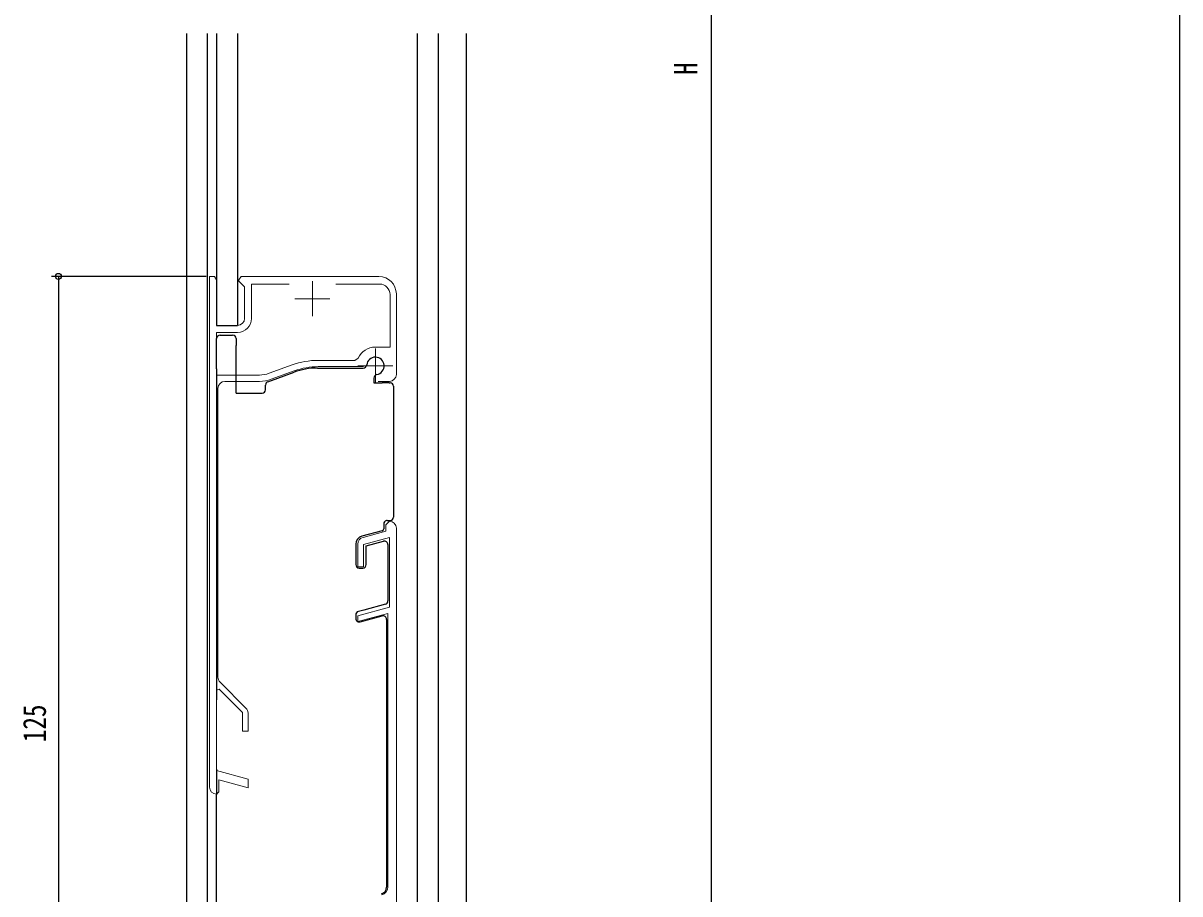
# Model space of a CAD drawing. Units: millimetres, scale not verified. Extents: x -693 to 693, y -1120 to 1122.
# Drawn here: x -524.8 to -359.5, y -603.5 to -479 of the extents above; entities that cross this region are included whole.
import ezdxf
from ezdxf.enums import TextEntityAlignment as Align

# ---------------------------------------------------------------- set-up
doc = ezdxf.new("R2010")
doc.units = ezdxf.units.MM
doc.header["$LTSCALE"] = 5
doc.layers.add('0-3_YKK_11', color=7, linetype='Continuous', lineweight=18)
for name, color, linetype in [('0-5_YKK_12', 2, 'Continuous'), ('0-6_YKK_13', 4, 'Continuous'), ('0-8_YKK_D', 6, 'Continuous'), ('0-A_YSS_K', 3, 'Continuous')]:
    doc.layers.add(name, color=color, linetype=linetype)
doc.styles.add('ＭＳ ゴシック', font='')
doc.styles.get('ＭＳ ゴシック').set_extended_font_data('MS Gothic')

msp = doc.modelspace()

# ---------------------------------------------------------------- linework, layer by layer
at = {"layer": '0-3_YKK_11'}
for p, q in [((-486.824, -516.344), (-492.187, -516.344)), ((-483.487, -515.944), (-483.487, -520.944)), ((-473.887, -516.344), (-480.151, -516.344)), ((-485.987, -518.444), (-480.987, -518.444)), ((-471.487, -529.244), (-471.487, -517.744)), ((-474.487, -525.544), (-474.487, -530.544)), ((-489.667, -529.096), (-486.382, -527.901)), ((-489.359, -529.942), (-486.075, -528.747)), ((-482.654, -528.144), (-476.187, -528.144)), ((-476.987, -528.044), (-471.987, -528.044)), ((-495.987, -530.244), (-491.069, -530.244)), ((-474.087, -530.244), (-472.487, -530.244)), ((-496.987, -572.529), (-496.987, -531.244)), ((-492.98, -576.951), (-496.694, -573.237))]:
    msp.add_line(p, q, dxfattribs=at)
for points in [[(-494.187, -522.244), (-497.187, -522.244), (-497.187, -515.744), (-497.487, -515.244), (-498.187, -515.244), (-498.187, -588.244)], [(-473.987, -515.244), (-493.687, -515.244), (-493.987, -515.744), (-493.987, -515.944), (-493.687, -516.244), (-493.187, -516.744), (-493.187, -521.244)], [(-486.824, -516.344), (-492.187, -516.344), (-492.187, -521.244)], [(-474.487, -525.344), (-472.387, -525.344), (-472.387, -517.844)], [(-494.187, -523.244), (-497.187, -523.244), (-497.187, -529.344), (-491.069, -529.344)], [(-482.654, -527.244), (-477.411, -527.244), (-476.954, -526.947)], [(-476.246, -552.547), (-472.987, -551.674), (-472.987, -550.746), (-472.487, -550.246)], [(-471.487, -551.246), (-471.487, -633.046), (-469.487, -633.046)], [(-472.687, -602.492), (-472.687, -563.422), (-476.987, -564.574), (-476.987, -563.746), (-472.487, -562.54), (-472.487, -552.575), (-476.187, -553.567), (-476.187, -556.746), (-476.987, -556.746), (-476.987, -553.513)], [(-497.187, -589.244), (-496.887, -588.944), (-496.887, -587.218), (-492.687, -588.344), (-492.687, -587.101), (-497.187, -585.896), (-497.187, -574.399), (-496.817, -574.245), (-493.487, -577.575), (-493.487, -580.244), (-492.687, -580.244), (-492.687, -577.658)]]:
    msp.add_lwpolyline(points, dxfattribs=at)
for centre, radius, start, end in [((-473.987, -517.744), 2.5, 0.00001, 89.99999), ((-473.887, -517.844), 1.5, 0.00001, 89.99999), ((-494.187, -521.244), 1, 270.00001, 359.99999), ((-494.187, -521.244), 2, 270.00001, 359.99999), ((-474.487, -528.044), 2.7, 90, 156.03052), ((-482.654, -538.144), 10.9, 89.99999, 110), ((-491.069, -525.244), 4.1, 269.99998, 289.99999), ((-482.654, -538.144), 10, 90, 110.00001), ((-495.987, -531.244), 1, 90.00001, 179.99999), ((-491.069, -525.244), 5, 270, 290.00001), ((-472.487, -529.244), 1, 270.00001, 359.99999), ((-472.487, -551.246), 1, 0.00001, 89.99999), ((-475.987, -553.513), 1, 105, 180.00001), ((-495.987, -572.529), 1, 179.99998, 224.99997), ((-493.687, -577.658), 1, 359.99998, 44.99997), ((-497.187, -588.244), 1, 180.00001, 269.99999), ((-473.887, -602.492), 1.2, 285, 0.00001)]:
    msp.add_arc(centre, radius, start, end, dxfattribs=at)
at = {"layer": '0-5_YKK_12'}
for p, q in [((-501.484, -480.54), (-501.487, -676.246)), ((-498.487, -637.246), (-498.487, -480.54)), ((-468.487, -637.246), (-468.486, -480.54)), ((-465.487, -480.54), (-465.487, -636.246)), ((-461.487, -480.54), (-461.487, -661.246))]:
    msp.add_line(p, q, dxfattribs=at)
at = {"layer": '0-6_YKK_13'}
for p, q in [((-497.187, -480.54), (-497.187, -522.244)), ((-494.187, -480.54), (-494.187, -522.244)), ((-497.187, -522.244), (-494.187, -522.244)), ((-497.187, -528.444), (-497.187, -524.144)), ((-496.687, -523.644), (-494.887, -523.644)), ((-494.387, -524.144), (-494.387, -525.144)), ((-494.387, -526.571), (-494.387, -525.144)), ((-494.387, -531.944), (-494.387, -526.571)), ((-497.187, -528.444), (-497.187, -575.772)), ((-489.858, -530.299), (-486.111, -528.935)), ((-482.759, -528.344), (-476.226, -528.344)), ((-490.187, -531.444), (-490.187, -530.768)), ((-474.687, -529.768), (-474.687, -530.444)), ((-474.687, -530.444), (-473.528, -530.444)), ((-472.497, -530.444), (-473.528, -530.444)), ((-472.497, -530.444), (-472.387, -530.444)), ((-494.387, -531.944), (-490.687, -531.944)), ((-471.887, -530.944), (-471.887, -549.644)), ((-472.787, -550.144), (-472.387, -550.144)), ((-473.51, -551.603), (-476.398, -552.377)), ((-473.287, -550.644), (-473.287, -551.106)), ((-473.287, -551.106), (-473.287, -551.313)), ((-477.287, -553.536), (-477.287, -556.444)), ((-475.787, -553.766), (-473.317, -553.104)), ((-475.787, -556.355), (-475.787, -553.766)), ((-472.687, -553.587), (-472.687, -561.626)), ((-476.787, -556.944), (-476.287, -556.944)), ((-475.787, -556.444), (-475.787, -556.355)), ((-473.058, -562.109), (-476.158, -562.94)), ((-477.287, -563.626), (-477.287, -564.144)), ((-476.158, -562.94), (-476.917, -563.143)), ((-476.658, -564.627), (-473.517, -563.785)), ((-472.887, -564.268), (-472.887, -602.542)), ((-497.187, -585.667), (-497.187, -589.344)), ((-497.187, -609.144), (-497.187, -589.344))]:
    msp.add_line(p, q, dxfattribs=at)
for centre, radius, start, end in [((-496.687, -524.144), 0.5, 90, 180), ((-494.887, -524.144), 0.5, 0, 90), ((-474.487, -528.044), 1.25, 279.87089, 173.43757), ((-482.759, -538.144), 9.8, 90, 110), ((-476.226, -527.844), 0.5, 270, 353.43757), ((-489.687, -530.768), 0.5, 110, 180), ((-474.187, -529.768), 0.5, 99.87089, 180), ((-472.387, -530.944), 0.5, 0, 90), ((-490.687, -531.444), 0.5, 270, 0), ((-472.787, -550.644), 0.5, 138.59038, 178.55654), ((-472.787, -550.644), 0.5, 178.55654, 180), ((-472.787, -550.644), 0.5, 90, 138.59038), ((-472.387, -549.644), 0.5, 270, 0), ((-473.587, -551.313), 0.3, 285, 0), ((-476.087, -553.536), 1.2, 105, 180), ((-473.187, -553.587), 0.5, 0, 105), ((-476.787, -556.444), 0.5, 180, 270), ((-476.287, -556.444), 0.5, 270, 0), ((-473.187, -561.626), 0.5, 285, 0), ((-476.787, -563.626), 0.5, 105, 180), ((-473.387, -564.268), 0.5, 0, 105), ((-476.787, -564.144), 0.5, 180, 285), ((-473.887, -602.542), 1, 285, 0)]:
    msp.add_arc(centre, radius, start, end, dxfattribs=at)
at = {"layer": '0-8_YKK_D'}
for p, q in [((-426.487, -316.247), (-426.487, -654.246)), ((-498.687, -515.244), (-520.786, -515.244)), ((-519.786, -515.244), (-519.786, -640.246))]:
    msp.add_line(p, q, dxfattribs=at)
msp.add_circle((-519.786, -515.244), 0.425, dxfattribs=at)
at = {"layer": '0-A_YSS_K'}
msp.add_line((-359.482, -637.746), (-359.482, -319.746), dxfattribs=at)

# ---------------------------------------------------------------- texts
at = {"layer": '0-8_YKK_D', "style": 'ＭＳ ゴシック', "width": 0.8}
for s, p in [('H', (-427.487, -486.446)), ('125', (-520.586, -581.825))]:
    msp.add_text(s, height=3.299, rotation=90, dxfattribs=at).set_placement(p, align=Align.BOTTOM_LEFT)

doc.saveas('drawing.dxf')
